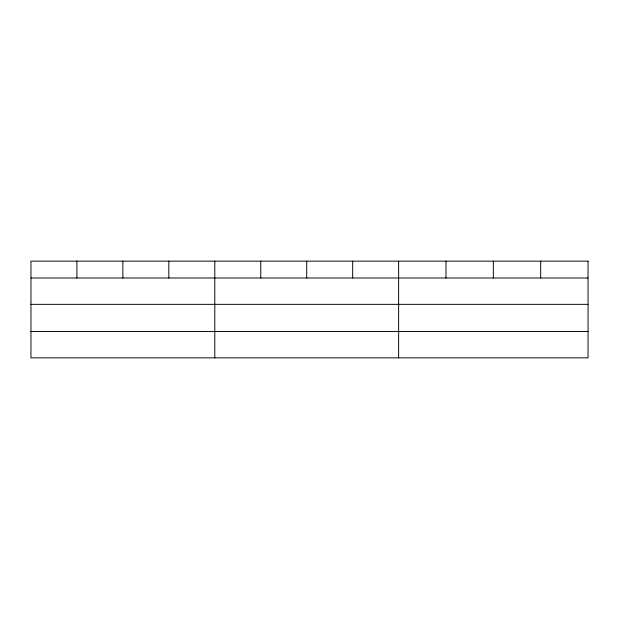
<?xml version="1.0" encoding="UTF-8"?>
<svg xmlns="http://www.w3.org/2000/svg" width="619" height="619" viewBox="0 0 619 619"><rect width="100%" height="100%" fill="white"/><g stroke="black" fill="none" stroke-linecap="round" stroke-linejoin="round"><path stroke-width="0.93" d="M30.95 278.001L588.05 278.001M30.95 304.347L588.05 304.347M30.95 331.498L588.05 331.498M540.697 261.148L540.697 278.001M493.343 261.148L493.343 278.001M445.99 261.148L445.99 278.001M398.636 261.148L398.636 357.852M352.675 261.148L352.675 278.001M306.714 261.148L306.714 278.001M260.754 261.148L260.754 278.001M214.793 261.148L214.793 357.852M168.832 261.148L168.832 278.001M122.872 261.148L122.872 278.001M76.911 261.148L76.911 278.001M588.05 261.148L30.95 261.148L30.95 357.852L588.05 357.852L588.05 261.148"/></g></svg>
